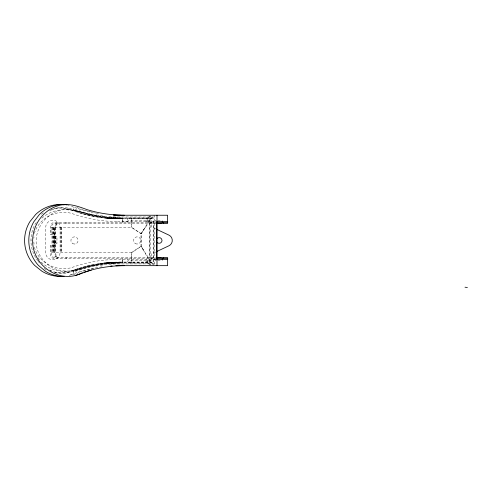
<?xml version="1.0" encoding="UTF-8"?>
<svg xmlns="http://www.w3.org/2000/svg" width="492" height="492" viewBox="0 0 492 492"><rect width="100%" height="100%" fill="white"/><g stroke="black" fill="none" stroke-linecap="round" stroke-linejoin="round"><path stroke-width="0.37" stroke-dasharray="2.46 1.84" d="M128.031 221.529L122.871 221.541L122.877 217.944L122.619 222.427L122.619 218.842L120.189 217.944A140.552 140.552 0 0 1 106.924 217.31L89.415 214.53L76.592 211.007L70.221 208.473L62.828 207.169L55.399 208.128M127.637 221.529L127.637 222.427M120.183 218.842A140.724 140.724 0 0 1 106.924 218.214L120.183 218.842L120.189 217.944A138.049 138.049 0 0 1 107.176 217.323L89.999 214.592A138.049 138.049 0 0 1 73.302 209.727L73.302 207.027L70.62 205.853M131.259 260.772L131.401 252.617L140.976 246.314L143.332 249.93M51.432 252.617L51.58 254.733A4.366 4.299 -90 0 0 53.585 257.384L155.896 257.568M131.401 262.931L131.733 252.617L141.309 246.314L141.309 233.712L150.552 218.079L150.404 220.238L140.976 233.712L140.976 246.314L150.404 260.772L150.552 262.931L141.309 246.314M33.819 238.356L34.009 236.923M34.366 233.405C39.102 217.169 58.609 208.005 74.163 214.303A144.796 138.83 -90 0 0 117.551 221.517M131.259 220.238L131.401 227.409L140.976 233.712L145.687 226.972M55.787 224.321L54.76 227.525L54.76 238.214M36.26 222.55L35.424 223.639A32.527 31.187 90 0 0 37.656 260.625M150.773 218.719L154.254 215.238L154.254 265.662L150.773 262.181L150.773 218.719L119.218 218.719A141.622 135.786 -90 0 1 73.062 210.268L70.762 209.229L62.718 207.95A32.509 31.168 90 0 0 49.71 210.625M56.106 224.321L57.435 223.442M145.995 221.412L149.457 218.799L149.457 221.529L145.816 221.529M41.925 218.147C54.557 206.794 72.933 208.085 87.656 214.045A142.44 136.579 90 0 0 122.686 218.792M150.669 215.939L145.816 218.719L151.794 215.871M155.718 252.002L151.554 253.958L151.554 262.962M49.833 210.662L54.704 208.442M57.238 222.427L54.846 224.321L57.041 224.321A4.366 4.299 -90 0 0 55.787 227.409L55.787 238.214L54.138 238.214M69.237 275.422L73.302 273.878L73.302 271.178A138.049 138.049 0 0 1 89.999 266.307L106.924 263.589L120.214 262.962M55.036 272.562C68.517 276.369 80.497 266.627 93.757 265.471C98.203 264.684 102.674 263.976 107.176 263.577A138.049 138.049 0 0 1 120.189 262.962L122.619 262.064L122.871 259.469L122.877 262.962L122.619 258.583M89.409 266.375L89.999 266.307M69.292 209.5C41.949 208.227 24.643 242.187 45.098 261.99C57.994 275.348 76.082 271.498 91.457 265.969A142.637 136.764 -90 0 1 122.686 262.218M41.193 262.138C49.434 269.936 61.34 272.974 72.373 270.612A141.727 135.89 -90 0 1 118.59 262.236L153.547 262.211L153.547 218.799L118.59 218.799A141.985 136.143 90 0 1 76.057 211.738L73.628 210.717L65.202 209.5M106.838 262.691L120.183 262.064L151.554 262.064M155.226 221.529L155.171 220.631L156.45 220.631M154.254 259.481L157.053 259.475L117.551 259.481M154.254 217.04L115.86 216.972A139.568 138.756 -90 0 1 73.302 208.829M120.189 217.944L154.254 217.944M150.404 220.238L127.766 220.238L127.766 218.079L150.583 218.079L150.583 218.799M157.741 220.631L162.348 220.631M117.551 221.529L156.745 221.529M156.259 222.427L53.671 222.427L52.921 222.741A5.387 5.307 -90 0 0 50.455 226.012L50.258 234.61L54.901 234.61L54.901 227.409M156.259 223.442L53.585 223.626A4.366 4.299 -90 0 0 51.432 227.409M141.309 233.712L131.733 227.409L51.02 227.409L51.02 234.61M54.126 236.412L56.955 236.412L56.955 243.614L54.126 243.614M54.138 241.812L55.787 241.812L55.762 253.417L55.928 254.733L57.041 256.689L54.846 256.689L57.238 258.583M131.733 252.617L51.02 252.617L51.02 245.416M128.031 258.583L127.637 258.583L127.637 259.469M157.2 258.583L53.671 258.583L52.921 258.269A5.387 5.307 -90 0 1 50.455 254.997L50.258 245.416L54.901 245.416L54.901 252.617M156.45 260.385L155.165 260.385L155.165 259.475M157.741 260.385L162.348 260.385L162.348 259.475M150.404 260.772L127.766 260.772L127.766 262.931L150.589 262.931L150.589 262.211M145.816 261.818L148.935 261.818M106.924 263.589A140.577 140.577 0 0 1 120.189 262.962L154.254 262.962M154.254 263.86L115.86 263.933A139.568 138.756 90 0 0 73.302 272.076M63.899 271.51L67.994 271.51M120.214 217.944L106.924 217.31M89.415 214.53L89.999 214.592M67.791 205.422L69.224 205.644M57.435 257.568L56.106 256.689M155.718 228.903L151.554 226.947L151.554 217.944M150.466 264.401L145.816 262.181L151.278 265.317M49.508 269.991L52.244 271.387M145.816 259.481L149.457 262.211L149.457 259.481M55.787 256.689L54.76 253.485L54.76 241.812M38.001 257.808L39.631 260.385M34.434 247.347C38.776 263.847 58.646 273.023 74.218 266.689A144.685 138.726 90 0 1 117.551 259.499M31.9 239.887L31.98 240.576M33.837 241.947L34.046 244.106M131.401 218.079L131.733 227.409M120.189 262.962L120.183 262.064A140.749 140.749 0 0 0 106.924 262.685M153.289 221.529L153.289 259.481M153.123 259.481L153.123 264.29M152.76 222.427L152.76 223.442M152.76 257.568L152.76 258.583M151.597 222.427L151.597 223.442M151.597 257.568L151.597 258.583M150.103 222.427L150.103 223.442M150.103 257.568L150.103 258.583M149.488 223.442L149.488 257.568M149.334 222.427L149.334 258.583M147.102 218.079L147.102 220.238M147.102 260.772L147.102 262.931M131.438 218.079L131.438 218.799M131.438 262.211L131.438 262.931M66.402 222.427L66.402 223.442M66.402 257.568L66.402 258.583M65.946 222.427L65.946 223.442M65.946 257.568L65.946 258.583M61.666 227.409L61.666 252.617M61.334 227.409L61.334 252.617M60.633 227.409L60.633 252.617M55.922 236.412L55.922 243.614M55.319 236.412L55.319 243.614M55.159 227.409L55.159 252.617M54.298 227.409L54.298 252.617M54.286 236.412L54.286 243.614M54.138 234.61L54.138 245.416M53.788 227.409L53.788 239.112M53.788 240.914L53.788 252.617M53.259 227.409L53.259 252.617M53.031 227.409L53.031 252.617M52.872 227.409L52.872 252.617M51.986 227.409L51.986 239.112M51.986 240.914L51.986 252.617M91.518 211.892A138.049 132.36 -90 0 1 75.504 207.027M72.902 274.893A138.049 132.36 90 0 1 82.102 271.596M83.437 271.178A138.049 132.36 90 0 1 86.789 270.213M87.459 270.028A138.049 132.36 90 0 1 90.835 269.173M91.518 269.007A138.049 132.36 90 0 1 93.554 268.552M39.594 262.943A32.527 31.187 90 0 1 38.124 261.227M119.218 262.181A141.487 135.657 -90 0 0 73.136 270.606L69.581 272.008A32.546 31.205 -90 0 1 49.944 270.385M70.59 274.893A138.049 138.049 0 0 1 102.853 266.756M120.183 218.725A141.622 141.622 0 0 1 72.041 210.268L69.649 209.229L61.26 207.95A32.509 32.509 0 0 0 52.822 208.891M73.302 271.178A139.568 138.756 -90 0 1 115.86 263.029M98.548 213.528A138.049 138.049 0 0 1 96.401 213.171M95.688 213.042A138.049 138.049 0 0 1 94.261 212.778M93.548 212.642A138.049 138.049 0 0 1 73.302 207.027M41.34 214.272A32.509 32.509 0 0 1 44.92 211.984M115.86 217.87A139.568 138.756 90 0 1 73.302 209.727M54.323 272.347A32.546 32.546 0 0 0 68.413 272.014L72.121 270.606A141.487 141.487 0 0 1 120.183 262.181M46.279 269.628A32.546 32.546 0 0 1 43.8 268.275M60.092 227.409L60.092 252.617A7.202 7.202 0 0 1 52.884 259.825A7.202 7.202 0 0 1 45.682 252.617L45.682 227.409A7.202 7.202 0 0 1 52.884 220.207A7.202 7.202 0 0 1 60.092 227.409M135.343 243.571A3.604 3.604 0 0 0 140.749 240.453A3.604 3.604 0 0 0 135.343 237.335A3.604 3.604 0 0 0 135.343 243.571M72.693 243.571A3.604 3.604 0 0 0 78.099 240.453A3.604 3.604 0 0 0 72.693 237.335A3.604 3.604 0 0 0 72.693 243.571"/><path stroke-width="0.74" d="M163.528 258.583L163.528 257.568M167.624 258.583L167.624 257.568L156.659 257.568M156.413 251.676L168.897 245.803C173.412 243.804 173.412 237.101 168.897 235.102L156.413 229.229M124.359 215.238A138.049 132.36 90 0 1 87.318 209.721C78.222 206.382 68.775 202.759 58.942 205.484C43.751 209.543 33.056 224.18 32.687 239.733C31.5 265.022 59.446 284.837 82.398 272.814M75.485 275.422L91.34 270.028A138.049 132.36 90 0 1 124.359 265.662M84.07 272.224L91.34 270.028M167.76 221.529L156.745 221.529L156.745 259.481L167.76 259.469M156.647 222.427L167.76 222.427M156.647 223.331L160.902 223.331M156.659 223.442L167.624 223.442L167.624 222.427M156.647 257.673L160.902 257.673M156.647 258.583L167.76 258.583M156.61 223.331L160.902 223.442M64.2 204.881L61.328 204.444A36.014 36.014 0 0 0 35.652 214.481L29.784 221.824A36.014 36.014 0 0 0 34.637 265.409L41.986 271.276A36.014 36.014 0 0 0 62.06 276.442M465.002 287.193L467.4 287.556M67.029 204.918L64.021 204.444A36.014 34.532 90 0 0 39.403 214.481L33.776 221.824A36.014 34.532 -90 0 0 38.431 265.409L45.473 271.276A36.014 34.532 -90 0 0 64.144 276.461M167.612 221.529L167.612 215.238L120.214 215.238A138.049 138.049 0 0 1 113.689 215.084M167.612 259.481L167.612 265.662L120.214 265.662A138.049 138.049 0 0 0 115.86 265.729M163.528 222.427L163.528 223.442M162.231 221.529L162.231 222.427M162.231 258.583L162.231 259.469M157.003 215.238L157.003 265.662M120.485 215.238A138.049 132.36 -90 0 1 113.535 215.047M110.755 266.037A138.049 132.36 90 0 1 112.145 265.938M116.309 265.729A138.049 132.36 90 0 1 120.485 265.662M156.653 241.923A2.884 2.884 0 0 0 161.917 241.16L162.009 240.416A2.884 2.884 0 0 0 156.616 239.044"/></g></svg>
